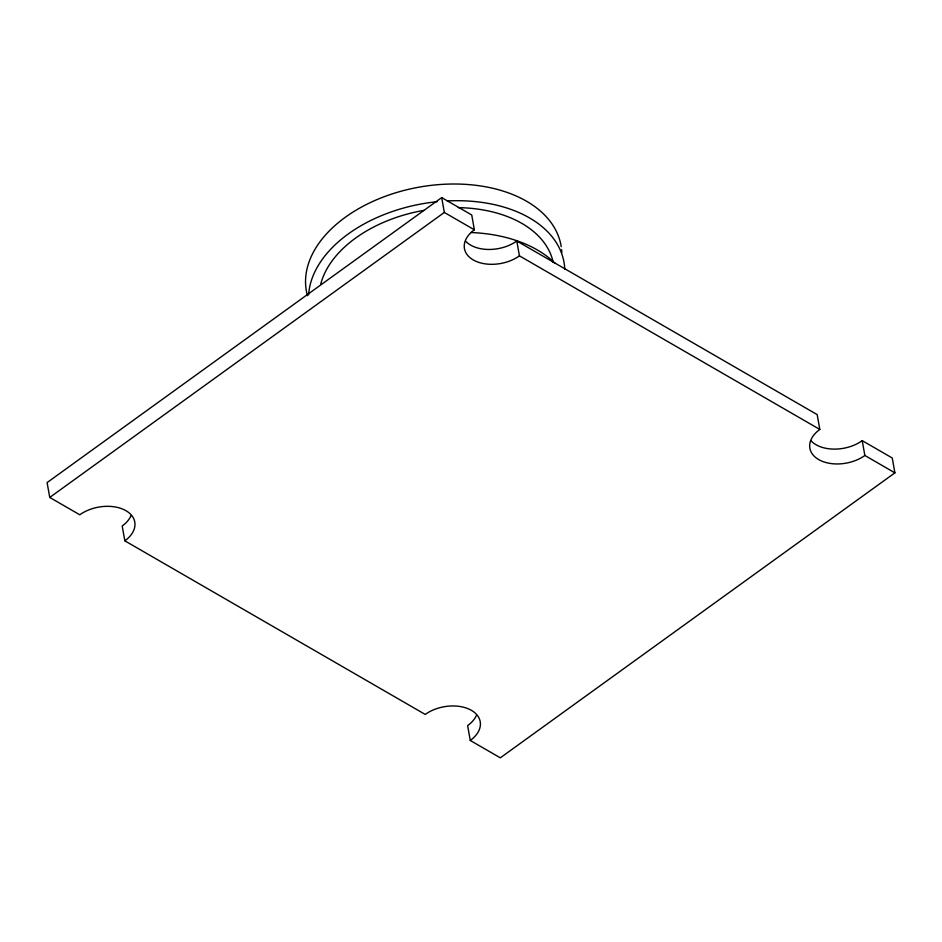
<?xml version="1.0" encoding="UTF-8"?>
<svg xmlns="http://www.w3.org/2000/svg" width="942" height="942" viewBox="0 0 942 942"><rect width="100%" height="100%" fill="white"/><g stroke="black" fill="none" stroke-linecap="round" stroke-linejoin="round"><path stroke-width="1.41" d="M894.9 472.849L864.862 455.481A32.982 21.03 -10.1 0 1 818.657 459.566A32.982 21.03 -10.1 0 1 819.811 429.446L519.431 255.847A32.982 21.03 -10.1 0 1 473.225 259.921A32.982 21.03 -10.1 0 1 474.368 229.813L471.73 214.964L441.692 197.596L47.1 482.587L49.749 497.435L79.787 514.791A32.982 21.03 -10.1 0 1 125.981 510.705A32.982 21.03 -10.1 0 1 124.839 540.826L425.219 714.425A32.982 21.03 -10.1 0 1 471.424 710.35A32.982 21.03 -10.1 0 1 470.27 740.471L500.308 757.827L894.9 472.849L892.251 458L862.213 440.644A32.982 21.03 -10.1 0 1 810.991 440.762M49.749 497.435L444.33 212.445L441.692 197.596M465.56 241.128A32.982 21.03 -10.1 0 0 516.781 240.999L817.161 414.598L819.811 429.446M444.33 212.445L474.368 229.813M862.213 440.644L864.862 455.481M516.781 240.999L519.431 255.847M470.27 740.471L467.632 725.623A32.982 21.03 -10.1 0 0 476.452 715.331M124.839 540.826L122.189 525.989A32.982 21.03 -10.1 0 0 131.009 515.686M471.283 232.533A131.939 84.097 -10.1 0 1 555.121 263.371M320.669 284.331A118.739 75.69 -10.1 0 1 423.723 210.396M458.248 207.629A118.739 75.69 -10.1 0 1 553.237 262.453M308.611 294.928A129.348 82.449 -10.1 0 1 437.064 201.718M447.226 200.94A129.348 82.449 -10.1 0 1 564.776 269.224M561.597 249.583A129.348 82.449 -10.1 0 1 561.809 252.538M307.422 295.682A129.348 82.449 -10.1 0 1 416.34 187.658A129.348 82.449 -10.1 0 1 561.22 246.651"/></g></svg>
